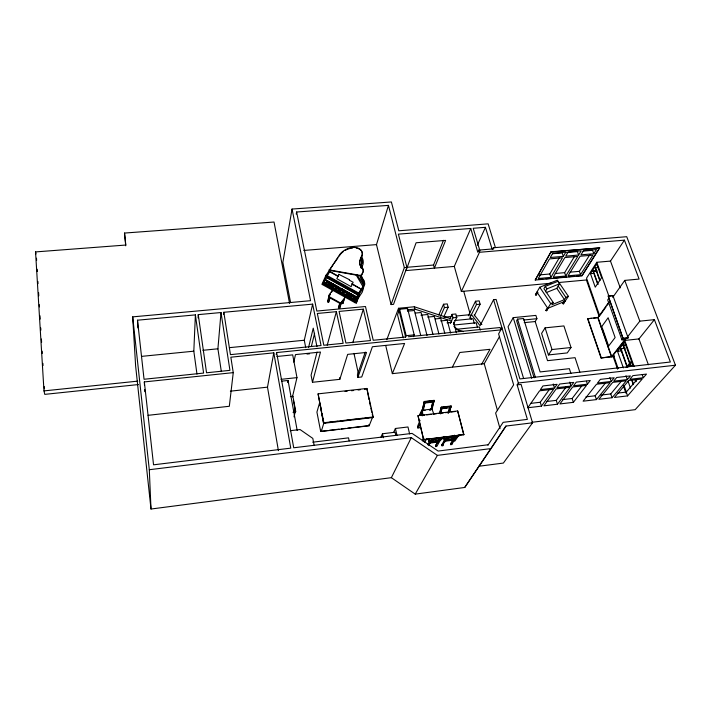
<?xml version="1.0" encoding="UTF-8"?>
<svg xmlns="http://www.w3.org/2000/svg" width="711" height="711" viewBox="0 0 711 711"><rect width="100%" height="100%" fill="white"/><g stroke="black" fill="none" stroke-linecap="round" stroke-linejoin="round"><path stroke-width="1.07" d="M196.974 374.11L193.819 351.19L195.392 314.884L137.499 320.199L137.898 327.913M198.093 317.924L198.253 314.626L221.005 312.538L229.937 370.351L206.546 372.777L198.253 314.626M221.334 371.577L217.913 348.799L221.005 312.538M223.636 314.475L223.832 312.28L312.644 304.13L321.043 345.528L230.444 354.647L223.832 312.28M233.252 372.635L144.342 381.923L153.54 464.816L290.763 448.143L273.788 352.852L230.844 357.198L233.252 372.635L229.324 406.274L148.066 415.322M495.407 247.57L488.128 223.849L398.809 230.782L391.397 201.968L292.043 209.052L282.862 262.368L290.568 302.584M296.22 214.144L296.603 212.011L388.455 205.39L404.337 267.603L391.086 304.575L393.521 304.352L406.914 267.38L398.382 234.141L470.753 228.471L477.81 252.281L478.823 250.085L493.727 248.85L493.39 247.757L626.72 236.692L675.45 365.205L635.172 409.669L531.801 422.307M278.41 450.65L267.496 387.157L273.788 352.852M276.224 354.709L276.623 352.567L500.828 329.886L500.126 327.513L408.301 336.747M361.028 267.087L361.979 262.306A11.652 9.643 15.4 0 0 360.717 258.511M287.6 382.527L288.053 380.474L281.68 381.158M293.812 362.157L295.492 354.593L320.483 352.043L312.476 382.287L339.831 379.327L347.661 354.371L366.52 352.425L357.9 377.381L361.748 376.963L372.395 346.746L404.595 343.466L392.348 373.648L484.235 363.712L499.575 336.436M434.119 400.355L433.799 401.688L432.821 401.804L431.124 409.5L432.092 409.394L434.119 400.355L424.245 401.493L422.298 410.531L419.854 415.491M305.73 347.679L304.281 340.24L312.644 304.13M424.245 401.493L422.298 410.531L423.276 410.425L424.911 402.71M292.577 396.365L296.967 377.63L292.692 354.878L276.917 356.487M290.381 396.614L292.914 396.329L292.434 396.969M356.771 298.087L356.993 297.349L340.729 288.302L357.011 297.296L325.416 279.779L338.809 287.235L325.416 279.779L325.3 280.241L356.869 297.749L354.611 301.313L323.007 283.76L326.598 276.206L325.594 275.966L326.598 276.206M431.124 409.5L432.821 401.804M323.007 283.76L325.3 280.241M325.594 275.966L333.095 264.794M308.538 347.59L313.24 328.171L316.955 346.684M326.438 276.437L330.046 270.793L329.788 271.833L337.467 276.081M355.447 296.967L353.767 299.704L325.274 283.885L326.891 281.512M327.362 281.387L326.625 282.854M294.007 416.85L295.198 412.025L294.798 409.874M311.418 346.248L314.609 333.299M326.909 283.014L328.109 281.796M327.593 281.512L326.607 282.934M292.994 412.273L295.536 411.989L295.687 411.393L292.914 396.329M328.882 282.134L328.127 283.68M329.362 282.489L328.624 283.956M329.095 282.347L328.1 283.769M329.877 282.774L329.14 284.24M329.593 282.623L328.598 284.045M330.1 282.907L329.113 284.329M439.94 412.993L441.255 407.145L451.094 405.99L449.725 411.838M440.651 413.926L441.895 408.354L440.456 413.171M330.908 283.351L330.171 284.818M331.424 283.636L330.686 285.102M331.139 283.476L330.153 284.907M331.655 283.76L330.668 285.191M330.126 297.793L328.562 302.371L327.495 301.775L328.838 296.496L330.535 294.034M332.41 284.187L331.673 285.653M441.255 407.145L439.487 413.287M328.34 299.971L328.811 298.122M332.908 284.462L332.17 285.929M332.641 284.311L331.655 285.742M328.562 302.371L329.753 297.758L339.716 303.313L338.454 307.89L339.529 308.485L341.404 303.019L344.106 299.02L342.826 303.615L341.751 303.019L342.515 300.255M333.423 284.747L332.686 286.213M333.139 284.587L332.153 286.018M333.646 284.871L332.668 286.302M333.512 286.764L334.721 285.466M317.062 352.052L311.08 375.159L312.476 382.287M334.046 286.968L335.236 285.751M448.49 413.002L449.77 407.43L450.747 407.323L451.094 405.99M335.992 286.169L335.263 287.644M336.223 286.302L335.236 287.724M336.49 286.444L335.512 287.875L336.721 286.577M337.005 286.729L336.276 288.204M337.236 286.862L336.25 288.293M337.085 288.657L338.294 287.351M337.601 288.942L338.791 287.724M339.547 288.142L338.818 289.617M340.045 288.417L339.316 289.892M339.778 288.266L338.791 289.706M340.56 288.702L339.831 290.177M340.276 288.542L339.289 289.981M340.791 288.835L339.814 290.266M340.64 290.63L341.831 289.404M341.138 291.003L342.346 289.697M327.202 345.253L336.383 311.676L317.328 313.462L323.816 345.253L343.164 343.306L336.383 311.676M343.102 290.115L342.382 291.59M343.6 290.39L342.88 291.874M343.333 290.239L342.355 291.679M343.831 290.515L342.853 291.954M344.115 290.675L343.395 292.159M423.312 408.532L424.645 403.679M344.346 290.808L343.369 292.239M339.529 308.485L340.978 303.25L344.897 297.465L342.826 303.615M344.195 292.603L345.377 291.377M344.711 292.888L345.919 291.581M345.955 293.679L346.719 292.025M318.093 393.858L323.594 423.329L372.973 417.544L373.204 416.966L366.894 388.455L318.093 393.858L323.594 423.329M346.453 293.954L347.199 292.39M346.968 294.238L347.741 292.585M348.754 293.252L348.035 294.736M348.985 293.376L348.017 294.816M432.688 405.563L433.799 401.688M349.27 293.536L348.301 294.976L349.528 293.581M350.265 294.087L349.288 295.527L350.514 294.132M350.763 294.363L350.043 295.847M319.506 403.181L316.919 412.104L320.652 431.337L327.167 430.564M351.305 294.567L350.559 296.132M350.994 294.487L350.025 295.927M351.51 294.781L350.541 296.22M354.967 302.264L356.344 303.037L358.22 296.585M351.518 296.763L352.265 295.198M352.043 297.047L352.78 295.483M353.056 297.616L353.794 296.043M353.554 297.891L354.318 296.238M354.816 296.611L354.096 298.096M355.047 296.736L354.078 298.185M354.611 301.313L358.166 294.016L359.162 294.247L326.873 276.268L326.278 276.899L326.056 277.432L357.757 295.003L358.077 294.621L356.771 297.58M325.754 275.744L321.923 284.32L355.162 302.779L359.162 294.247M358.166 294.016L362.841 286.693L363.819 283.911L363.365 281.094L360.601 275.628M359.011 294.478L363.765 287.004L364.805 284.062L364.29 280.898A17.002 14.096 17.6 0 1 361.144 274.562M361.437 289.333L351.945 283.689M391.086 304.575L376.483 244.611L388.455 205.39M448.001 413.215L449.77 407.43M320.652 431.337L320.999 430.226L321.248 431.479L369.142 425.791L372.564 417.268M449.556 411.171L450.747 407.323M321.248 431.479L323.878 422.974L326.038 422.716M359.073 295.865L356.344 303.037M352.745 342.684L363.348 309.143L339.094 311.418L345.91 343.031L370.52 340.551L363.348 309.143M365.258 352.078L357.384 375.026L357.9 377.381M360.708 267.843L362.281 261.266A11.669 9.652 15.4 0 0 361.019 257.462M362.53 287.706L363.508 284.933L363.054 282.116L360.886 278.65L360.006 275.655M363.374 288.719L362.139 292.319L355.162 302.779M369 399.609L366.894 388.455M386.811 339.68L398.524 308.263L414.335 306.77L450.996 318.83M413.464 336.659L414.211 334.863L407.572 308.476L399.626 309.232L397.547 314.769L403.226 337.885M470.753 228.471L454.302 266.412L406.008 270.58L416.095 242.762L445.619 240.389L434.394 268.127L433.559 265.025L443.486 240.291M405.448 337.458L406.168 335.672L399.626 309.232M420.023 420.397L417.535 426.449L417.899 427.986L419.517 427.791L420.592 425.933M325.167 280.045L326.402 277.068L326.056 277.432M380.82 437.523L382.456 433.763L395.058 432.235L395.743 435.23M357.757 295.003L358.548 293.812M438.785 314.929L443.513 304.246L447.228 303.899L448.143 307.241L443.762 316.91M440.536 316.306L444.419 307.596L443.513 304.246M477.303 245.268L485.444 227.324L473.206 228.275L479.987 251.036M393.698 432.217L395.405 428.475L407.972 426.973L409.625 433.941M551.096 283.227L461.368 291.474L479.472 252.289L478.823 250.085M422.307 440.713L423.623 437.869M449.796 319.221L452.063 314.342L455.849 313.978L456.8 317.417L453.574 324.216M450.267 323.621L453.005 317.79L452.063 314.342M417.899 427.986L419.659 424.316M492.687 249.214L493.39 247.757M417.988 415.642L423.658 439.798L463.901 434.581L457.68 410.967L417.988 415.642L423.658 439.798M419.143 415.571L422.076 409.616L423.045 409.5L423.276 410.425M468.345 315.764L475.499 301.233L479.161 300.886L480.121 304.201L474.308 315.782M421.712 411.456L422.272 410.22L430.902 409.216M420.823 415.384L421.801 413.393M469.749 318.066L476.45 304.548L475.499 301.233M292.043 209.052L310.565 300.691L132.69 316.866L135.614 365.872L150.999 509.032L391.361 477.676L411.296 437.647L437.398 455.378L491.052 448.57L505.956 426.058L532.548 422.805L521.092 384.429L517.137 384.882L527.375 419.392L503.157 422.334L487.933 445.193M430.031 410.291L430.893 408.585M452.516 366.867L459.83 352.487L489.986 349.314L481.427 364.645M612.029 356.753L639.82 321.15L654.404 319.657L670.384 362.015L519.874 378.927L496.118 299.447L493.576 299.695L480.058 325.7L471.135 314.235M423.205 441.647L424.574 439.051M427.773 444.81L429.817 441.024L433.523 438.82L443.566 437.585L439.976 440.74L436.794 446.419L435.825 446.544L435.594 445.601L438.234 440.864M429.186 439.309L429.933 441.335L429.488 442.153L428.377 439.122M428.52 444.81L430.048 441.975L433.523 438.82M428.982 445.637C428.555 441.789 441.184 435.967 429.817 441.024L430.048 441.975L431.035 441.851L430.804 440.9M435.825 446.544C434.048 443.931 448.748 434.003 438.758 439.922L438.998 440.864L439.976 440.74L439.736 439.798L438.758 439.922M501.957 327.869L498.607 333.877L513.635 384.864L495.629 413.038L500.046 428.706M439.496 438.038L439.309 440.936L430.582 442.02M457.68 410.967L463.732 434.865M579.838 372.173L575.057 357.677L547.541 360.673L535.196 321.541L536.921 318.697L535.881 315.408L513.226 317.648L508.054 326.758L523.572 378.359M551.052 251.774L535.223 280.036L581.962 275.788L599.72 247.908L551.052 251.774L535.223 280.036M445.984 439.025C456.249 433.07 441.184 442.997 442.971 445.646L442.002 445.77L441.771 444.828L445.006 439.149L448.89 436.927L458.862 435.692L455.102 438.874L451.752 444.553L450.792 444.668L450.552 443.735L453.885 438.047L456.409 436.652M442.002 445.77L445.246 440.091L448.89 436.927M391.361 477.676L415.215 494.127L437.398 455.378M570.942 373.515L569.369 368.68L540.111 371.933L523.554 318.528L517.546 319.123L516.63 320.714L534.121 377.852M565.023 300.664L565.352 301.153L547.781 308.334L536.921 292.088L537.427 291.892L537.756 292.381L536.263 294.941L535.436 294.647L539.756 287.235L557.38 280.196L568.4 296.363L563.245 303.881L562.916 303.393L564.516 300.869L564.854 301.357L563.245 303.881M535.436 294.647L536.929 292.745M535.756 295.136L537.756 292.381M550.927 277.37L562.499 257.764L549.505 258.884L538.28 278.516L550.927 277.37L549.807 273.993L559.13 258.066M450.792 444.668L454.125 438.989L457.253 436.181M454.391 439.407L453.369 441.14L454.969 440.944L459.137 434.794M546.181 292.63L556.811 288.346L559.593 283.787L557.922 281.343L545.284 286.391L543.933 288.675L553.256 302.531L551.878 304.77L564.472 299.624L565.885 297.385L568.4 296.363M563.325 256.36L565.823 252.138L552.723 253.258L550.305 257.489L563.325 256.36L562.152 252.912L552.394 253.747M545.595 291.137L546.946 288.862L559.593 283.787M565.778 276.019L577.767 256.44L564.854 257.56L553.22 277.157L565.778 276.019L564.641 272.66L574.292 256.751M578.621 255.045L581.198 250.832L568.196 251.934L565.689 256.164L578.621 255.045L577.412 251.614L566.658 252.529M545.906 310.351L547.959 307.632L548.288 308.13L546.741 310.645L545.906 310.351L547.959 307.632M546.235 310.849L550.714 303.57L553.256 302.531M424.627 442.286L426.796 438.776M580.532 274.686L592.921 255.133L580.105 256.236L568.053 275.815L580.532 274.686L579.367 271.335L589.943 254.511M545.097 327.851L541.595 333.397L548.421 354.949L567.262 352.914L571.022 347.51L563.912 325.931L545.097 327.851L552.029 349.536L548.421 354.949M593.809 253.738L596.476 249.525L583.553 250.627L580.958 254.84L593.809 253.738L592.583 250.316L582.967 251.134M562.916 303.393L564.481 301.5M581.962 275.788L599.622 247.65M517.137 384.882L518.355 382.998L493.576 299.695M620.276 287.884L610.482 261.088L596.787 262.288L586.539 278.152L599.711 315.808M590.477 273.655L596.725 264.012L601.613 277.663L595.24 287.173L590.477 273.655L593.569 273.38M597.533 283.76L593.098 271.255L596.396 270.642M598.564 267.327L595.258 267.931L599.728 280.481M415.215 494.127L464.718 487.462L505.956 426.058M610.305 261.346L624.418 240.149L639.1 279.076L624.773 280.401L612.838 297.26M361.544 288.995L358.779 293.092L327.069 275.53L329.877 271.486L338.516 276.268M338.454 307.89L340.32 302.415L339.716 303.313M341.751 303.019L342.346 302.139M361.144 276.001L363.241 271.051L362.806 268.616A17.322 11.118 -22.2 0 1 361.126 257.32A12.736 8.079 -23.3 0 0 356.193 247.615A12.736 8.079 -23.3 0 0 340.231 253.854L329.22 270.34L361.144 276.001L363.437 271.522L363.001 269.078A17.313 11.127 -22.2 0 1 361.321 257.782A12.727 8.079 -23.3 0 0 356.318 248.068M464.718 487.462L491.052 448.57M328.909 295.252L332.988 289.315M328.589 296.478L330.339 293.936M331.504 292.248L332.668 290.55M327.495 301.775L328.1 300.895M587.588 318.75L598.049 317.417L611.682 356.531L601.035 357.962L587.588 318.75L591.685 318.341M329.788 271.833L331.015 270.082M325.38 283.458L326.971 281.165M334.206 263.212L337.983 257.809M339.183 256.093L340.436 254.316A12.727 8.079 -23.3 0 1 343.226 251.676M608.207 295.998L623.103 338.632L628.115 337.814L612.891 295.545L608.207 295.998L623.103 338.632M608.918 298.176L607.692 299.926L621.947 339.876L625.502 339.494M610.02 296.132L612.891 295.545M608.687 302.362L597.827 317.719L593.729 318.137M600.28 315L606.074 306.823M607.185 305.241L609.274 302.299M530.824 403.368L540.253 402.257L549.185 389.699M541.444 406.141L553.629 389.193L539.569 390.81L527.802 407.759L541.444 406.141L540.253 402.257M554.5 387.984L557.131 384.322L542.955 385.94L540.413 389.601L554.5 387.984L553.247 383.993M601.186 327.353L608.127 317.755L615.122 337.529L607.994 346.897M532.548 422.805L503.37 463.065L478.761 466.274M546.892 401.475L556.251 400.364L566.329 386.731M557.468 404.23L570.124 387.282L556.171 388.899L543.915 405.848L557.468 404.23L556.251 400.364M571.031 386.073L573.768 382.411L559.699 384.029L557.051 387.691L571.031 386.073L569.751 382.109M562.836 399.591L572.133 398.489L581.936 385.709M573.377 402.337L586.504 385.389L572.657 386.988L559.921 403.937L573.377 402.337L572.133 398.489M587.437 384.18L590.281 380.518L576.31 382.118L573.564 385.78L587.437 384.18L586.459 381.22M621.947 339.876L623.236 338.205M624.907 339.556L611.451 356.824L598.164 318.688M614.108 355.456L613.184 356.629L617.557 369.151M623.36 367.889L617.53 351.332L624.693 342.187L631.43 361.019L626.098 367.516M627.209 367.471L620.587 348.799L625.076 348.035M629.902 364.201L623.218 345.448L625.591 344.906M638.762 339.147L654.404 319.657M585.944 396.862L595.151 395.778L605.452 382.998M596.422 399.6L610.225 382.651L596.52 384.233L583.109 401.182L596.422 399.6L595.151 395.778M611.211 381.443L614.197 377.781L600.377 379.363L597.48 383.025L611.211 381.443L609.86 377.523M627.84 367.045L631.848 362.175L633.297 366.218M600.857 395.103L610.758 393.93L621.396 381.158M612.055 397.742L626.32 380.794L612.713 382.367L598.84 399.315L612.055 397.742L610.758 393.93M627.333 379.585L630.408 375.923L616.695 377.497L613.7 381.158L627.333 379.585L625.956 375.684M617.521 393.13L626.258 392.099L637.403 379.123M627.582 395.894L642.291 378.945L628.782 380.509L614.455 397.449L627.582 395.894L626.258 392.099M643.339 377.737L646.512 374.084L632.897 375.639L629.804 379.301L643.339 377.737L642.282 374.83M442.971 437.94L443.566 437.585M458.862 435.692L455.707 437.461M488.235 444.748L438.136 451.058L412.078 433.399L293.723 447.779L276.623 352.567M433.035 439.487L443.06 438.252M448.374 437.594L458.328 436.367M429.933 441.335L439.771 440.118M446.206 439.327L454.889 438.252M446.224 439.967L445.246 440.091L445.006 439.149M445.735 440.145L454.409 439.069M430.884 442.304L439.096 441.291M445.024 440.553L454.196 439.416L453.796 440.1L445.655 441.113M429.488 443.113L438.723 441.975M435.594 445.601L436.563 445.486M441.771 444.828L442.74 444.713L442.971 445.646M450.552 443.735L451.512 443.62L451.752 444.553M150.999 509.032L149.301 469.722L411.296 437.647M423.809 439.522L463.901 434.581M432.946 439.176L443.646 437.896M448.286 437.292L458.942 436.012M312.671 442.189L348.532 437.86L349.163 440.891M329.344 430.306L339.111 429.151M341.28 428.893L345.626 428.377M347.795 428.12L351.056 427.729M353.225 427.471L368.422 425.667M441.335 407.447L451.174 406.301M442.873 408.238L446.819 407.776M423.072 410.62L425.098 410.389M429.151 409.918L431.177 409.678M440.989 408.789L450.818 407.643M323.772 422.752L373.204 416.966M329.282 422.334L332.526 421.961M334.694 421.703L337.938 421.321M341.182 420.948L344.435 420.565M346.595 420.308L350.923 419.801M353.091 419.552L356.335 419.17M358.495 418.921L362.823 418.415M364.992 418.157L369.32 417.65M290.23 430.697L300.042 429.542L312.804 438.394L314.164 445.548M421.161 415.535L424.458 415.144M426.662 414.886L431.07 414.371M433.275 414.104L436.581 413.722M438.785 413.455L443.193 412.94M445.397 412.682L448.703 412.291M450.907 412.033L455.316 411.509M424.325 401.795L434.199 400.657M426.893 402.488L430.839 402.026M424.005 403.146L433.87 402.008M518.355 382.998L675.45 365.205M293.572 411.633L295.687 411.393M633.537 364.983L630.062 365.641L633.288 365.285M345.004 391.459L347.172 391.219M351.501 390.739L353.669 390.499M358.006 390.019L360.166 389.779M364.503 389.299L366.672 389.059M620.587 348.799L624.836 348.337M230.373 391.174L267.496 387.157M617.53 351.332L621.796 350.87M601.035 357.962L614.153 356.522M552.029 349.536L571.022 347.51M281.014 379.336L296.967 377.63M623.218 345.448L626.418 345.102M138.414 384.553L44.784 394.365L43.975 390.899L35.55 251.916L125.82 245.037L124.514 233.057L274.019 222.028L289.555 303.384M623.343 338.312L628.115 337.814M43.975 390.899L137.792 381.132M306.974 354.06L309.561 353.794M601.408 327.042L601.977 326.989M456.418 329.273L479.392 326.971L480.298 330.126M524.238 322.643L535.196 321.541M406.168 335.672L414.211 334.863M454.649 320.519L472.993 318.724L474.344 323.452M447.05 322.821L451.361 322.394M454.445 324.971L476.174 322.812L477.534 327.593M141.569 356.371L193.819 351.19M202.928 350.292L217.913 348.799M229.386 347.661L304.281 340.24M523.723 320.012L536.921 318.697M427.702 317.088L434.305 316.448L438.945 334.019M444.153 317.186L451.654 316.457M455.938 316.04L469.864 314.689M435.319 318.919L440.784 318.386L444.793 333.379M453.005 317.79L456.8 317.417M440.678 320.928L447.183 320.297L450.641 333.077M407.243 309.854L414.931 309.125L451.618 321.114M407.483 311.169L414.38 310.511L420.796 335.708M444.419 307.596L448.143 307.241M476.45 304.548L480.121 304.201M415.233 313.08L421.099 312.511L427.027 335.485M420.948 315.151L427.746 314.493L432.901 334.232M558.837 282.516L586.486 279.974M539.285 274.935L549.807 273.993M555.229 273.504L564.641 272.66M570.026 272.171L579.367 271.335M593.098 271.255L597.204 270.882M538.405 279.476L542.751 279.085M546.012 278.783L550.358 278.392M553.62 278.099L559.05 277.601M561.228 277.406L566.658 276.908M568.836 276.712L574.266 276.215M576.443 276.019L581.874 275.53M551.141 252.041L599.72 247.908M404.337 267.603L406.914 267.38M407.385 267.265L433.559 265.025M479.472 252.289L624.418 240.149M303.819 250.441L376.483 244.611M329.015 269.878L360.948 275.539M456.195 329.157L463.385 331.655M351.847 284.036L359.517 288.275M325.762 275.281L326.607 275.744M358.371 293.341L359.215 293.803M326.278 276.899L357.989 294.47M349.057 293.812L351.954 295.412M323.709 282.534L355.313 300.078M323.621 282.871L325.291 283.805M353.794 299.624L355.216 300.415M328.838 296.496L340.978 303.25M453.894 326.251L459.537 331.362M474.175 314.822L481.862 324.634M558.197 286.08L565.885 297.385M556.811 288.346L564.472 299.624M563.414 303.188L563.743 303.677M545.284 286.391L546.946 288.862M539.756 287.235L550.714 303.57M535.934 294.452L536.263 294.941M546.412 310.147L546.741 310.645M357.198 275.05L363.65 285.111L362.912 286.506L356.078 274.864M443.984 436.43L445.113 439.46L444.651 440.278L443.522 437.256M431.977 409.092L433.834 414.051M624.773 280.401L639.82 321.15M443.184 437.318L444.633 441.238M648.396 364.787L638.94 338.925L624.773 340.427L634.079 366.396M428.786 439.478L429.862 442.438M428.066 439.176L429.133 442.135M612.66 295.874L613.051 296.967M627.457 336.987L627.866 338.125M596.787 262.288L609.016 296.434M623.458 345.137L630.15 363.899M595.471 267.603L599.942 280.152M635.332 379.443L636.052 381.46M635.083 379.736L635.803 381.754M593.312 270.927L598.12 284.471M620.827 348.497L627.449 367.169M632.123 380.358L633.545 384.367M631.519 379.638L633.297 384.66M628.017 381.096L630.488 388.099M613.406 354.985L618.17 368.582M624.018 385.326L626.578 392.641M586.406 279.983L599.169 316.511M623.387 385.842L625.938 393.147M602.333 328.02L608.438 345.51M587.801 318.448L601.257 357.669M517.546 319.123L535.436 377.425M513.226 317.648L531.748 378.403M485.444 227.324L492.03 248.912M463.723 291.261L469.838 312.867M484.235 363.712L497.513 410.611M470.131 315.631L471.197 319.381M454.302 266.412L461.368 291.474M453.511 322.181L456.409 332.784M414.335 306.77L414.931 309.125M431.861 408.478L432.092 409.394M398.524 308.263L405.625 337.023L373.239 340.276L365.481 306.521L316.83 311.054L296.603 212.011M385.833 346.008L392.348 373.648M395.405 428.475L397.022 435.479M382.456 433.763L383.353 437.763M369.471 401.715L370.404 405.937M370.866 408.052L371.8 412.273M372.271 414.38L372.973 417.544M353.962 353.376L358.433 373.808M368.876 424.556L369.142 425.791M339.502 377.754L339.831 379.327M35.55 251.916L35.95 253.951M319.994 403.226L321.63 411.536M322.039 413.615L323.061 418.815M323.469 420.894L323.94 423.285M293.367 400.16L295.536 411.989M288.053 380.474L297.198 430.51M454.453 435.141L454.747 437.212M195.392 314.884L203.604 373.079L144.049 379.265L137.499 320.199M422.21 411.838L422.627 415.108M421.854 412.549L422.281 415.819M422.272 410.22L422.921 415.34M421.845 411.082L422.37 415.171M125.723 245.81L124.514 233.057M132.69 316.866L149.301 469.722M36.492 258.2L36.625 260.413M37.168 269.265L37.301 271.486M37.905 281.449L38.038 283.662M38.581 292.514L38.785 295.838M39.318 304.69L39.461 306.912M39.994 315.764L40.198 319.088M40.74 327.94L40.874 330.153M41.416 339.014L41.611 342.338M42.153 351.19L42.287 353.403M42.891 363.365L43.033 365.578M44.313 386.615L44.446 388.828M144.342 381.923L144.493 385.175M144.689 389.521L144.786 391.69M361.277 256.227A12.665 10.469 15.4 0 1 362.255 266.305A17.002 14.096 17.6 0 0 361.508 268.02M361.855 266.047A12.567 10.425 15.4 0 1 361.819 268.109M344.906 250.565A12.727 8.079 -23.3 0 1 349.679 248.548M350.647 248.308A12.727 8.079 -23.3 0 1 352.603 247.997M338.774 274.33L336.845 278.721L351.154 286.64L353.127 282.267L349.323 280.161L349.519 279.716L338.774 274.33M454.853 437.932L453.885 438.047L454.125 438.989L455.102 438.874L454.853 437.932"/></g></svg>
